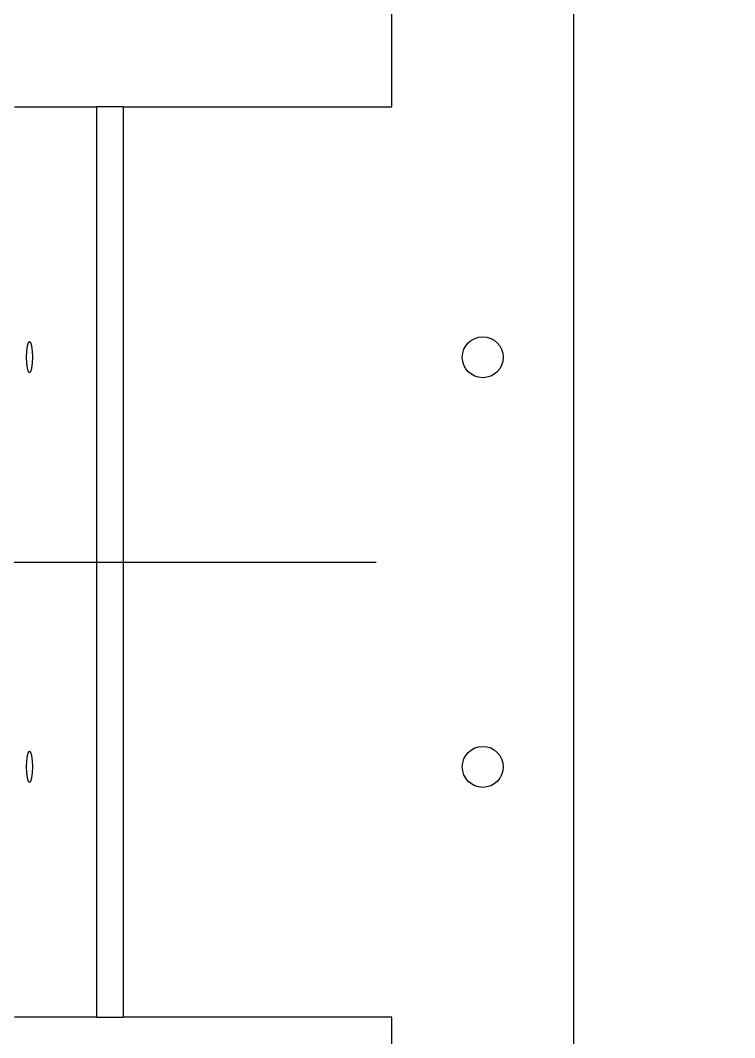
# Model space of a CAD drawing. Header units: millimetres. Extents: x 3916 to 10869, y 6515 to 11511.
# Drawn here: x 6088 to 6166.5, y 9493.5 to 9605.3 of the extents above; entities that cross this region are included whole.
import ezdxf

# ---------------------------------------------------------------- set-up
doc = ezdxf.new("R2010")
doc.units = ezdxf.units.MM
doc.header["$LTSCALE"] = 50
doc.linetypes.add('CENTERX2', pattern=[20.32, 12.7, -2.54, 2.54, -2.54])
doc.layers.add('CENTER_LINE', color=1, linetype='CENTERX2')

msp = doc.modelspace()

# ---------------------------------------------------------------- linework, layer by layer
at = {"color": 7, "linetype": 'Continuous', "lineweight": 25}
for p, q in [((6128.809, 9595.787), (6128.809, 9692.787)), ((6148.809, 9398.787), (6148.809, 9692.787)), ((6087.341, 9595.787), (6096.375, 9595.787)), ((6096.375, 9595.787), (6096.375, 9495.787)), ((6099.309, 9595.787), (6096.375, 9595.787)), ((6099.309, 9595.787), (6099.309, 9495.787)), ((6099.309, 9595.787), (6128.809, 9595.787)), ((6096.375, 9495.787), (6087.341, 9495.787)), ((6096.375, 9495.787), (6099.309, 9495.787)), ((6128.809, 9495.787), (6099.309, 9495.787)), ((6128.809, 9398.787), (6128.809, 9495.787))]:
    msp.add_line(p, q, dxfattribs=at)
at = {"color": 7, "linetype": 'Continuous', "lineweight": 25, "flags": 128}
for points in [[(6088.651, 9568.287), (6088.678, 9567.636), (6088.754, 9567.085), (6088.869, 9566.716), (6089.004, 9566.587), (6089.139, 9566.716), (6089.254, 9567.085), (6089.331, 9567.636), (6089.358, 9568.287), (6089.331, 9568.937), (6089.254, 9569.489), (6089.139, 9569.858), (6089.004, 9569.987), (6088.869, 9569.858), (6088.754, 9569.489), (6088.678, 9568.937), (6088.651, 9568.287)], [(6088.651, 9523.287), (6088.678, 9522.636), (6088.754, 9522.085), (6088.869, 9521.716), (6089.004, 9521.587), (6089.139, 9521.716), (6089.254, 9522.085), (6089.331, 9522.636), (6089.358, 9523.287), (6089.331, 9523.937), (6089.254, 9524.489), (6089.139, 9524.858), (6089.004, 9524.987), (6088.869, 9524.858), (6088.754, 9524.489), (6088.678, 9523.937), (6088.651, 9523.287)]]:
    msp.add_lwpolyline(points, dxfattribs=at)
at = {"color": 7, "linetype": 'Continuous', "lineweight": 25}
for centre in [(6138.809, 9568.287), (6138.809, 9523.287)]:
    msp.add_circle(centre, 2.25, dxfattribs=at)
at = {"layer": 'CENTER_LINE'}
msp.add_line((5238.103, 9545.787), (10051.663, 9545.787), dxfattribs=at)

doc.saveas('drawing.dxf')
